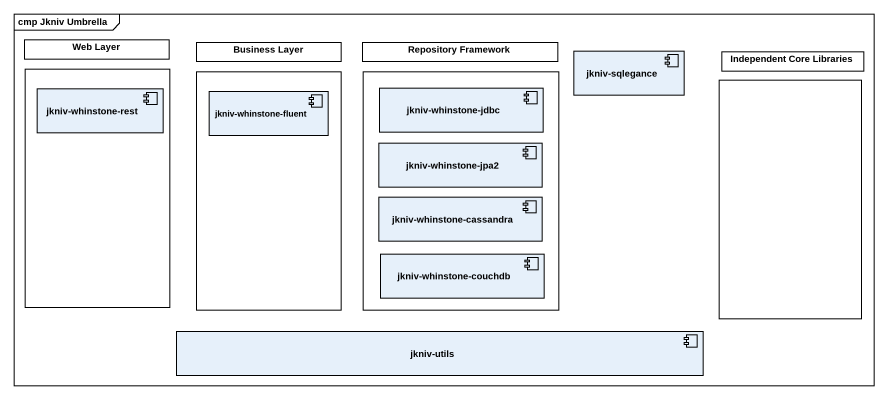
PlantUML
@startuml
mainframe cmp Jkniv Umbrella
rectangle "Web Layer" as Web_Layer
rectangle "Business Layer" as Business_Layer
rectangle "Repository Framework" as Repository_Framework
component "jkniv-sqlegance" as jkniv_sqlegance
rectangle "Independent Core Libraries" as Independent_Core_Libraries
rectangle " " as rectangle1 {
  component "jkniv-whinstone-rest" as jkniv_whinstone_rest
}
rectangle " " as rectangle2 {
  component "jkniv-whinstone-fluent" as jkniv_whinstone_fluent
}
rectangle " " as rectangle3 {
  component "jkniv-whinstone-jdbc" as jkniv_whinstone_jdbc
  component "jkniv-whinstone-jpa2" as jkniv_whinstone_jpa2
  component "jkniv-whinstone-cassandra" as jkniv_whinstone_cassandra
  component "jkniv-whinstone-couchdb" as jkniv_whinstone_couchdb
}
rectangle " " as rectangle4
component "jkniv-utils" as jkniv_utils
@enduml
